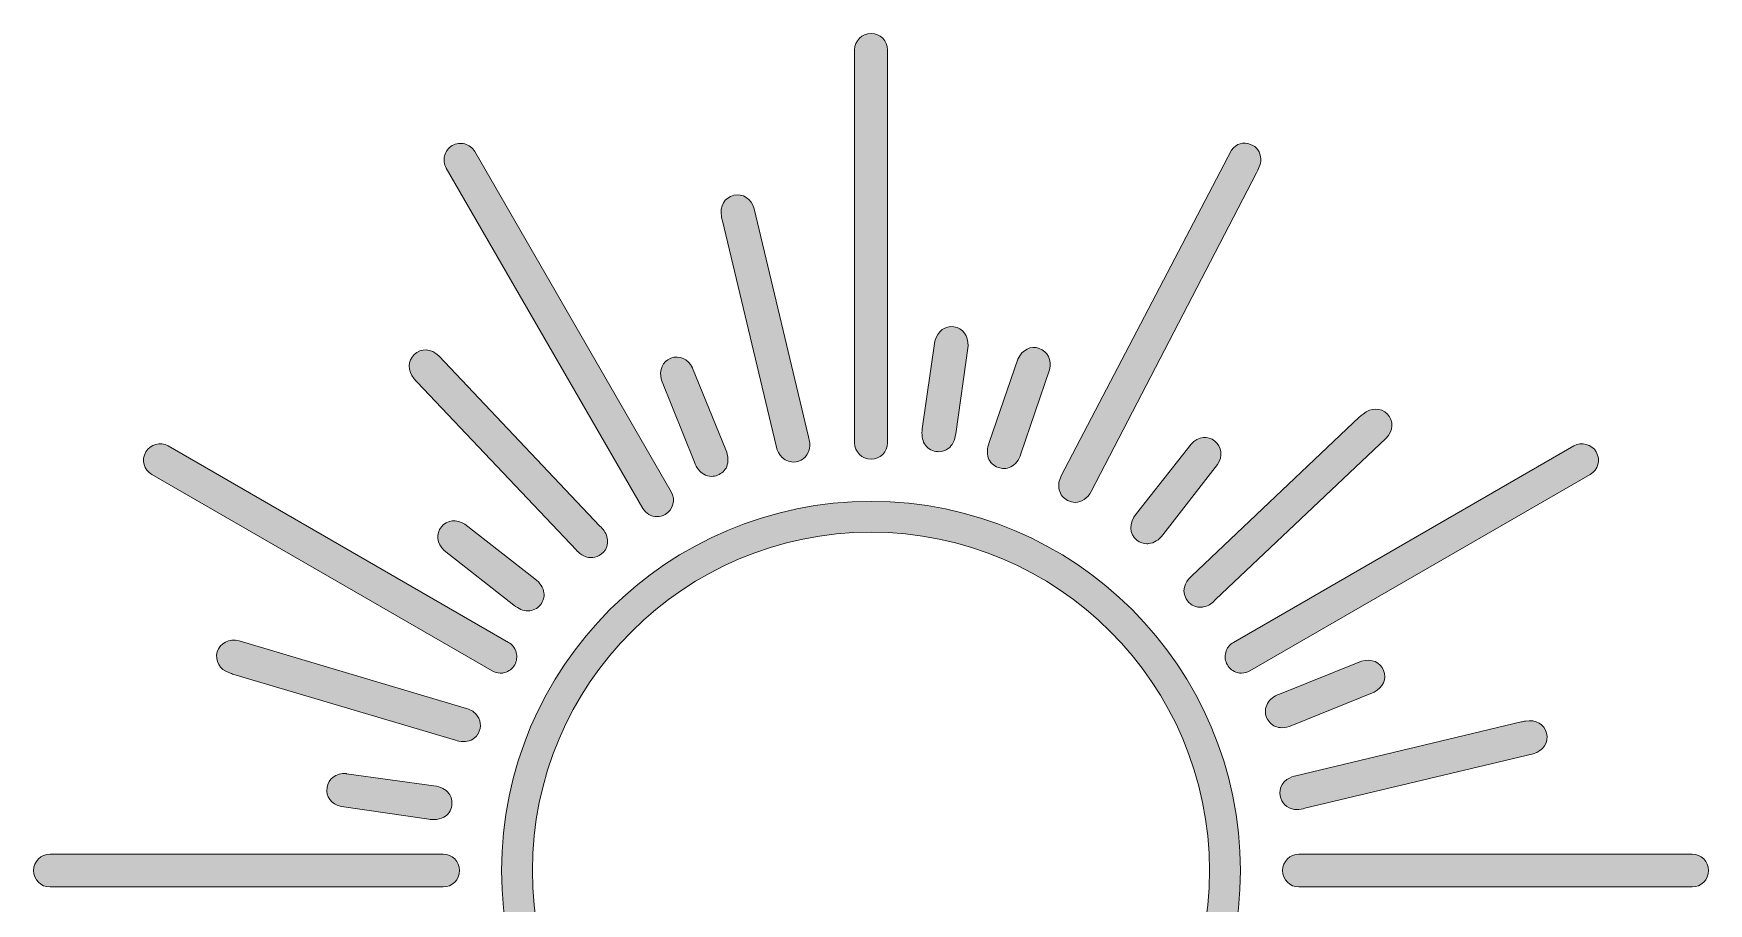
# Model space of a CAD drawing. Header units: inches. Extents: x 0 to 12, y -24.4 to -12.4.
# Drawn here: x 0 to 12, y -18.6 to -12.36 of the extents above; entities that cross this region are included whole.
import ezdxf

# ---------------------------------------------------------------- set-up
doc = ezdxf.new("R2010")
doc.units = ezdxf.units.IN
doc.header["$MEASUREMENT"] = 0
doc.layers.add('Layer 1', color=7, linetype='Continuous')

msp = doc.modelspace()

# ---------------------------------------------------------------- hatches: boundary and pattern name
at = {"layer": 'Layer 1', "true_color": 0xffffff}
h = msp.add_hatch(color=7, dxfattribs=at)
h.dxf.hatch_style = 2
edge = h.paths.add_edge_path()
edge.add_spline(control_points=[(5.999, -15.415), (6.064, -15.415), (6.117, -15.362), (6.117, -15.297), (6.117, -15.297), (6.117, -12.481), (6.117, -12.481), (6.117, -12.416), (6.064, -12.363), (5.999, -12.363), (5.934, -12.363), (5.881, -12.416), (5.881, -12.481), (5.881, -12.481), (5.881, -15.297), (5.881, -15.297), (5.881, -15.362), (5.934, -15.415), (5.999, -15.415)], knot_values=[0, 0, 0, 0, 1, 1, 1, 2, 2, 2, 3, 3, 3, 4, 4, 4, 5, 5, 5, 6, 6, 6, 6], degree=3, periodic=1)
h = msp.add_hatch(color=7, dxfattribs=at)
h.dxf.hatch_style = 2
edge = h.paths.add_edge_path()
edge.add_spline(control_points=[(4.364, -15.767), (4.386, -15.805), (4.425, -15.826), (4.466, -15.826), (4.486, -15.826), (4.506, -15.821), (4.525, -15.81), (4.581, -15.777), (4.6, -15.705), (4.568, -15.649), (4.568, -15.649), (3.16, -13.21), (3.16, -13.21), (3.144, -13.183), (3.119, -13.163), (3.088, -13.155), (3.058, -13.147), (3.026, -13.151), (2.999, -13.167), (2.999, -13.167), (2.999, -13.167), (2.999, -13.167), (2.972, -13.183), (2.952, -13.208), (2.944, -13.239), (2.936, -13.269), (2.94, -13.301), (2.956, -13.328), (2.956, -13.328), (4.364, -15.767), (4.364, -15.767)], knot_values=[0, 0, 0, 0, 1, 1, 1, 2, 2, 2, 3, 3, 3, 4, 4, 4, 5, 5, 5, 6, 6, 6, 7, 7, 7, 8, 8, 8, 9, 9, 9, 10, 10, 10, 10], degree=3, periodic=1)
h = msp.add_hatch(color=7, dxfattribs=at)
h.dxf.hatch_style = 2
edge = h.paths.add_edge_path()
edge.add_spline(control_points=[(7.407, -15.71), (7.425, -15.719), (7.443, -15.724), (7.461, -15.724), (7.506, -15.724), (7.55, -15.696), (7.576, -15.646), (7.576, -15.646), (8.76, -13.363), (8.76, -13.363), (8.774, -13.336), (8.79, -13.306), (8.792, -13.263), (8.789, -13.212), (8.762, -13.175), (8.718, -13.158), (8.666, -13.138), (8.617, -13.151), (8.581, -13.2), (8.581, -13.2), (7.361, -15.535), (7.361, -15.535), (7.345, -15.567), (7.34, -15.603), (7.348, -15.635), (7.356, -15.668), (7.377, -15.695), (7.407, -15.71)], knot_values=[0, 0, 0, 0, 1, 1, 1, 2, 2, 2, 3, 3, 3, 4, 4, 4, 5, 5, 5, 6, 6, 6, 7, 7, 7, 8, 8, 8, 9, 9, 9, 9], degree=3, periodic=1)
h = msp.add_hatch(color=7, dxfattribs=at)
h.dxf.hatch_style = 2
edge = h.paths.add_edge_path()
edge.add_spline(control_points=[(4.934, -13.706), (4.934, -13.706), (5.319, -15.319), (5.319, -15.319), (5.319, -15.319), (5.319, -15.319), (5.319, -15.319), (5.326, -15.346), (5.346, -15.429), (5.441, -15.435), (5.499, -15.433), (5.538, -15.403), (5.556, -15.347), (5.567, -15.313), (5.559, -15.282), (5.551, -15.255), (5.551, -15.255), (5.161, -13.619), (5.161, -13.619), (5.142, -13.547), (5.08, -13.507), (5.015, -13.523), (4.95, -13.539), (4.914, -13.6), (4.927, -13.674), (4.929, -13.685), (4.931, -13.696), (4.934, -13.706)], knot_values=[0, 0, 0, 0, 1, 1, 1, 2, 2, 2, 3, 3, 3, 4, 4, 4, 5, 5, 5, 6, 6, 6, 7, 7, 7, 8, 8, 8, 9, 9, 9, 9], degree=3, periodic=1)
h = msp.add_hatch(color=7, dxfattribs=at)
h.dxf.hatch_style = 2
edge = h.paths.add_edge_path()
edge.add_spline(control_points=[(6.464, -15.359), (6.471, -15.36), (6.478, -15.361), (6.484, -15.361), (6.509, -15.361), (6.532, -15.353), (6.552, -15.339), (6.581, -15.317), (6.599, -15.28), (6.606, -15.233), (6.606, -15.233), (6.694, -14.602), (6.694, -14.602), (6.697, -14.53), (6.657, -14.476), (6.593, -14.466), (6.529, -14.456), (6.476, -14.495), (6.457, -14.569), (6.457, -14.569), (6.366, -15.196), (6.366, -15.196), (6.36, -15.238), (6.366, -15.275), (6.381, -15.304), (6.399, -15.334), (6.428, -15.354), (6.464, -15.359)], knot_values=[0, 0, 0, 0, 1, 1, 1, 2, 2, 2, 3, 3, 3, 4, 4, 4, 5, 5, 5, 6, 6, 6, 7, 7, 7, 8, 8, 8, 9, 9, 9, 9], degree=3, periodic=1)
h = msp.add_hatch(color=7, dxfattribs=at)
h.dxf.hatch_style = 2
edge = h.paths.add_edge_path()
edge.add_spline(control_points=[(2.748, -14.863), (2.748, -14.863), (3.888, -16.067), (3.888, -16.067), (3.903, -16.082), (3.94, -16.12), (3.993, -16.12), (4.011, -16.12), (4.031, -16.116), (4.052, -16.106), (4.101, -16.076), (4.12, -16.03), (4.107, -15.972), (4.099, -15.937), (4.077, -15.915), (4.057, -15.895), (4.057, -15.895), (2.902, -14.674), (2.902, -14.674), (2.849, -14.621), (2.775, -14.617), (2.727, -14.664), (2.678, -14.71), (2.678, -14.78), (2.726, -14.838), (2.733, -14.846), (2.74, -14.855), (2.748, -14.863)], knot_values=[0, 0, 0, 0, 1, 1, 1, 2, 2, 2, 3, 3, 3, 4, 4, 4, 5, 5, 5, 6, 6, 6, 7, 7, 7, 8, 8, 8, 9, 9, 9, 9], degree=3, periodic=1)
h = msp.add_hatch(color=7, dxfattribs=at)
h.dxf.hatch_style = 2
edge = h.paths.add_edge_path()
edge.add_spline(control_points=[(6.911, -15.474), (6.924, -15.479), (6.938, -15.482), (6.952, -15.482), (6.969, -15.482), (6.985, -15.478), (7, -15.47), (7.033, -15.454), (7.058, -15.422), (7.073, -15.376), (7.073, -15.376), (7.277, -14.773), (7.277, -14.773), (7.294, -14.704), (7.265, -14.642), (7.204, -14.621), (7.143, -14.599), (7.083, -14.628), (7.051, -14.697), (7.051, -14.697), (6.845, -15.296), (6.845, -15.296), (6.831, -15.336), (6.829, -15.373), (6.839, -15.404), (6.851, -15.437), (6.876, -15.463), (6.911, -15.474)], knot_values=[0, 0, 0, 0, 1, 1, 1, 2, 2, 2, 3, 3, 3, 4, 4, 4, 5, 5, 5, 6, 6, 6, 7, 7, 7, 8, 8, 8, 9, 9, 9, 9], degree=3, periodic=1)
h = msp.add_hatch(color=7, dxfattribs=at)
h.dxf.hatch_style = 2
edge = h.paths.add_edge_path()
edge.add_spline(control_points=[(4.734, -15.437), (4.749, -15.476), (4.772, -15.505), (4.8, -15.522), (4.818, -15.532), (4.837, -15.538), (4.856, -15.538), (4.871, -15.538), (4.886, -15.535), (4.9, -15.529), (4.931, -15.517), (4.953, -15.495), (4.965, -15.468), (4.979, -15.434), (4.977, -15.393), (4.959, -15.348), (4.959, -15.348), (4.721, -14.761), (4.721, -14.761), (4.721, -14.761), (4.72, -14.759), (4.72, -14.759), (4.687, -14.695), (4.625, -14.667), (4.565, -14.691), (4.505, -14.715), (4.478, -14.775), (4.498, -14.848), (4.498, -14.848), (4.734, -15.437), (4.734, -15.437)], knot_values=[0, 0, 0, 0, 1, 1, 1, 2, 2, 2, 3, 3, 3, 4, 4, 4, 5, 5, 5, 6, 6, 6, 7, 7, 7, 8, 8, 8, 9, 9, 9, 10, 10, 10, 10], degree=3, periodic=1)
h = msp.add_hatch(color=7, dxfattribs=at)
h.dxf.hatch_style = 2
edge = h.paths.add_edge_path()
edge.add_spline(control_points=[(8.256, -16.416), (8.28, -16.455), (8.314, -16.475), (8.356, -16.475), (8.367, -16.475), (8.378, -16.474), (8.39, -16.471), (8.425, -16.464), (8.447, -16.441), (8.467, -16.421), (8.467, -16.421), (9.688, -15.266), (9.688, -15.266), (9.741, -15.213), (9.745, -15.139), (9.698, -15.091), (9.652, -15.043), (9.582, -15.043), (9.524, -15.091), (9.524, -15.091), (9.524, -15.091), (9.524, -15.091), (9.516, -15.098), (9.507, -15.105), (9.499, -15.112), (9.499, -15.112), (8.295, -16.253), (8.295, -16.253), (8.275, -16.272), (8.213, -16.331), (8.256, -16.416)], knot_values=[0, 0, 0, 0, 1, 1, 1, 2, 2, 2, 3, 3, 3, 4, 4, 4, 5, 5, 5, 6, 6, 6, 7, 7, 7, 8, 8, 8, 9, 9, 9, 10, 10, 10, 10], degree=3, periodic=1)
h = msp.add_hatch(color=7, dxfattribs=at)
h.dxf.hatch_style = 2
edge = h.paths.add_edge_path()
edge.add_spline(control_points=[(0.846, -15.524), (0.846, -15.524), (3.285, -16.932), (3.285, -16.932), (3.303, -16.943), (3.323, -16.948), (3.343, -16.948), (3.354, -16.948), (3.364, -16.947), (3.374, -16.944), (3.404, -16.936), (3.43, -16.916), (3.446, -16.889), (3.461, -16.862), (3.465, -16.83), (3.457, -16.8), (3.449, -16.769), (3.43, -16.744), (3.402, -16.728), (3.402, -16.728), (0.964, -15.32), (0.964, -15.32), (0.907, -15.288), (0.835, -15.307), (0.803, -15.363), (0.77, -15.419), (0.789, -15.492), (0.846, -15.524)], knot_values=[0, 0, 0, 0, 1, 1, 1, 2, 2, 2, 3, 3, 3, 4, 4, 4, 5, 5, 5, 6, 6, 6, 7, 7, 7, 8, 8, 8, 9, 9, 9, 9], degree=3, periodic=1)
h = msp.add_hatch(color=7, dxfattribs=at)
h.dxf.hatch_style = 2
edge = h.paths.add_edge_path()
edge.add_spline(control_points=[(7.976, -16.021), (7.981, -16.021), (7.985, -16.021), (7.99, -16.02), (8.026, -16.016), (8.061, -15.993), (8.09, -15.956), (8.09, -15.956), (8.481, -15.453), (8.481, -15.453), (8.52, -15.393), (8.512, -15.325), (8.462, -15.285), (8.411, -15.245), (8.346, -15.252), (8.292, -15.306), (8.292, -15.306), (7.9, -15.804), (7.9, -15.804), (7.845, -15.875), (7.847, -15.949), (7.904, -15.995), (7.926, -16.012), (7.951, -16.021), (7.976, -16.021)], knot_values=[0, 0, 0, 0, 1, 1, 1, 2, 2, 2, 3, 3, 3, 4, 4, 4, 5, 5, 5, 6, 6, 6, 7, 7, 7, 8, 8, 8, 8], degree=3, periodic=1)
h = msp.add_hatch(color=7, dxfattribs=at)
h.dxf.hatch_style = 2
edge = h.paths.add_edge_path()
edge.add_spline(control_points=[(8.54, -16.8), (8.532, -16.83), (8.536, -16.862), (8.552, -16.889), (8.568, -16.916), (8.593, -16.936), (8.624, -16.944), (8.634, -16.947), (8.644, -16.948), (8.654, -16.948), (8.675, -16.948), (8.695, -16.943), (8.713, -16.932), (8.713, -16.932), (11.152, -15.524), (11.152, -15.524), (11.208, -15.492), (11.227, -15.419), (11.195, -15.363), (11.162, -15.307), (11.09, -15.288), (11.034, -15.32), (11.034, -15.32), (8.595, -16.728), (8.595, -16.728), (8.568, -16.744), (8.548, -16.769), (8.54, -16.8)], knot_values=[0, 0, 0, 0, 1, 1, 1, 2, 2, 2, 3, 3, 3, 4, 4, 4, 5, 5, 5, 6, 6, 6, 7, 7, 7, 8, 8, 8, 9, 9, 9, 9], degree=3, periodic=1)
h = msp.add_hatch(color=7, dxfattribs=at)
h.dxf.hatch_style = 2
edge = h.paths.add_edge_path()
edge.add_spline(control_points=[(5.999, -15.717), (4.54, -15.717), (3.352, -16.904), (3.352, -18.363), (3.352, -19.822), (4.54, -21.009), (5.999, -21.009), (7.458, -21.009), (8.645, -19.822), (8.645, -18.363), (8.645, -16.904), (7.458, -15.717), (5.999, -15.717)], knot_values=[0, 0, 0, 0, 1, 1, 1, 2, 2, 2, 3, 3, 3, 4, 4, 4, 4], degree=3, periodic=1)
edge = h.paths.add_edge_path()
edge.add_spline(control_points=[(8.424, -18.363), (8.424, -19.701), (7.336, -20.789), (5.999, -20.789), (4.661, -20.789), (3.573, -19.701), (3.573, -18.363), (3.573, -17.026), (4.661, -15.938), (5.999, -15.938), (7.336, -15.938), (8.424, -17.026), (8.424, -18.363)], knot_values=[0, 0, 0, 0, 1, 1, 1, 2, 2, 2, 3, 3, 3, 4, 4, 4, 4], degree=3, periodic=1)
h = msp.add_hatch(color=7, dxfattribs=at)
h.dxf.hatch_style = 2
edge = h.paths.add_edge_path()
edge.add_spline(control_points=[(3.63, -16.458), (3.651, -16.432), (3.66, -16.402), (3.656, -16.372), (3.651, -16.336), (3.629, -16.301), (3.591, -16.272), (3.591, -16.272), (3.089, -15.881), (3.089, -15.881), (3.028, -15.842), (2.961, -15.85), (2.921, -15.9), (2.88, -15.951), (2.888, -16.016), (2.942, -16.07), (2.942, -16.07), (3.44, -16.461), (3.44, -16.461), (3.473, -16.488), (3.508, -16.502), (3.54, -16.502), (3.541, -16.502), (3.541, -16.502), (3.542, -16.502), (3.577, -16.502), (3.608, -16.486), (3.63, -16.458)], knot_values=[0, 0, 0, 0, 1, 1, 1, 2, 2, 2, 3, 3, 3, 4, 4, 4, 5, 5, 5, 6, 6, 6, 7, 7, 7, 8, 8, 8, 9, 9, 9, 9], degree=3, periodic=1)
h = msp.add_hatch(color=7, dxfattribs=at)
h.dxf.hatch_style = 2
edge = h.paths.add_edge_path()
edge.add_spline(control_points=[(3.081, -17.439), (3.114, -17.439), (3.153, -17.428), (3.183, -17.384), (3.183, -17.384), (3.184, -17.382), (3.184, -17.382), (3.211, -17.332), (3.205, -17.282), (3.165, -17.238), (3.141, -17.212), (3.11, -17.204), (3.083, -17.196), (3.083, -17.196), (1.472, -16.717), (1.472, -16.717), (1.4, -16.698), (1.334, -16.731), (1.315, -16.796), (1.297, -16.86), (1.332, -16.921), (1.402, -16.946), (1.412, -16.95), (1.423, -16.954), (1.433, -16.957), (1.433, -16.957), (3.023, -17.429), (3.023, -17.429), (3.034, -17.433), (3.056, -17.439), (3.081, -17.439)], knot_values=[0, 0, 0, 0, 1, 1, 1, 2, 2, 2, 3, 3, 3, 4, 4, 4, 5, 5, 5, 6, 6, 6, 7, 7, 7, 8, 8, 8, 9, 9, 9, 10, 10, 10, 10], degree=3, periodic=1)
h = msp.add_hatch(color=7, dxfattribs=at)
h.dxf.hatch_style = 2
edge = h.paths.add_edge_path()
edge.add_spline(control_points=[(8.894, -17.33), (8.909, -17.336), (8.925, -17.339), (8.943, -17.339), (8.965, -17.339), (8.989, -17.334), (9.014, -17.324), (9.014, -17.324), (9.603, -17.084), (9.603, -17.084), (9.667, -17.051), (9.694, -16.989), (9.671, -16.929), (9.647, -16.869), (9.587, -16.842), (9.513, -16.863), (9.513, -16.863), (8.925, -17.098), (8.925, -17.098), (8.886, -17.114), (8.856, -17.137), (8.84, -17.165), (8.822, -17.195), (8.819, -17.231), (8.833, -17.265), (8.845, -17.295), (8.867, -17.318), (8.894, -17.33)], knot_values=[0, 0, 0, 0, 1, 1, 1, 2, 2, 2, 3, 3, 3, 4, 4, 4, 5, 5, 5, 6, 6, 6, 7, 7, 7, 8, 8, 8, 9, 9, 9, 9], degree=3, periodic=1)
h = msp.add_hatch(color=7, dxfattribs=at)
h.dxf.hatch_style = 2
edge = h.paths.add_edge_path()
edge.add_spline(control_points=[(9.015, -17.92), (9.027, -17.924), (9.039, -17.926), (9.05, -17.926), (9.07, -17.926), (9.09, -17.921), (9.107, -17.916), (9.107, -17.916), (10.743, -17.526), (10.743, -17.526), (10.815, -17.506), (10.855, -17.444), (10.839, -17.379), (10.822, -17.314), (10.762, -17.279), (10.688, -17.292), (10.677, -17.294), (10.666, -17.296), (10.656, -17.298), (10.656, -17.298), (9.043, -17.684), (9.043, -17.684), (9.016, -17.69), (8.933, -17.71), (8.927, -17.806), (8.929, -17.863), (8.959, -17.903), (9.015, -17.92)], knot_values=[0, 0, 0, 0, 1, 1, 1, 2, 2, 2, 3, 3, 3, 4, 4, 4, 5, 5, 5, 6, 6, 6, 7, 7, 7, 8, 8, 8, 9, 9, 9, 9], degree=3, periodic=1)
h = msp.add_hatch(color=7, dxfattribs=at)
h.dxf.hatch_style = 2
edge = h.paths.add_edge_path()
edge.add_spline(control_points=[(2.868, -17.756), (2.868, -17.756), (2.24, -17.669), (2.24, -17.669), (2.24, -17.669), (2.238, -17.668), (2.238, -17.668), (2.166, -17.663), (2.111, -17.705), (2.102, -17.769), (2.092, -17.833), (2.131, -17.886), (2.205, -17.905), (2.205, -17.905), (2.832, -17.996), (2.832, -17.996), (2.843, -17.997), (2.854, -17.998), (2.865, -17.998), (2.893, -17.998), (2.918, -17.992), (2.939, -17.98), (2.97, -17.963), (2.99, -17.934), (2.995, -17.898), (3, -17.865), (2.992, -17.835), (2.974, -17.81), (2.952, -17.781), (2.916, -17.762), (2.868, -17.756)], knot_values=[0, 0, 0, 0, 1, 1, 1, 2, 2, 2, 3, 3, 3, 4, 4, 4, 5, 5, 5, 6, 6, 6, 7, 7, 7, 8, 8, 8, 9, 9, 9, 10, 10, 10, 10], degree=3, periodic=1)
h = msp.add_hatch(color=7, dxfattribs=at)
h.dxf.hatch_style = 2
edge = h.paths.add_edge_path()
edge.add_spline(control_points=[(3.051, -18.363), (3.051, -18.298), (2.998, -18.245), (2.933, -18.245), (2.933, -18.245), (0.117, -18.245), (0.117, -18.245), (0.052, -18.245), (-0.001, -18.298), (-0.001, -18.363), (-0.001, -18.428), (0.052, -18.481), (0.117, -18.481), (0.117, -18.481), (2.933, -18.481), (2.933, -18.481), (2.998, -18.481), (3.051, -18.428), (3.051, -18.363)], knot_values=[0, 0, 0, 0, 1, 1, 1, 2, 2, 2, 3, 3, 3, 4, 4, 4, 5, 5, 5, 6, 6, 6, 6], degree=3, periodic=1)
h = msp.add_hatch(color=7, dxfattribs=at)
h.dxf.hatch_style = 2
edge = h.paths.add_edge_path()
edge.add_spline(control_points=[(11.881, -18.245), (11.881, -18.245), (9.065, -18.245), (9.065, -18.245), (9, -18.245), (8.947, -18.298), (8.947, -18.363), (8.947, -18.428), (9, -18.481), (9.065, -18.481), (9.065, -18.481), (11.881, -18.481), (11.881, -18.481), (11.946, -18.481), (11.999, -18.428), (11.999, -18.363), (11.999, -18.298), (11.946, -18.245), (11.881, -18.245)], knot_values=[0, 0, 0, 0, 1, 1, 1, 2, 2, 2, 3, 3, 3, 4, 4, 4, 5, 5, 5, 6, 6, 6, 6], degree=3, periodic=1)

# ---------------------------------------------------------------- linework, layer by layer
at = {"layer": 'Layer 1', "lineweight": 0}
for points, knots in [([(5.999, -15.415), (6.064, -15.415), (6.117, -15.362), (6.117, -15.297), (6.117, -15.297), (6.117, -12.481), (6.117, -12.481), (6.117, -12.416), (6.064, -12.363), (5.999, -12.363), (5.934, -12.363), (5.881, -12.416), (5.881, -12.481), (5.881, -12.481), (5.881, -15.297), (5.881, -15.297), (5.881, -15.362), (5.934, -15.415), (5.999, -15.415)], [0, 0, 0, 0, 1, 1, 1, 2, 2, 2, 3, 3, 3, 4, 4, 4, 5, 5, 5, 6, 6, 6, 6]), ([(4.364, -15.767), (4.386, -15.805), (4.425, -15.826), (4.466, -15.826), (4.486, -15.826), (4.506, -15.821), (4.525, -15.81), (4.581, -15.777), (4.6, -15.705), (4.568, -15.649), (4.568, -15.649), (3.16, -13.21), (3.16, -13.21), (3.144, -13.183), (3.119, -13.163), (3.088, -13.155), (3.058, -13.147), (3.026, -13.151), (2.999, -13.167), (2.999, -13.167), (2.999, -13.167), (2.999, -13.167), (2.972, -13.183), (2.952, -13.208), (2.944, -13.239), (2.936, -13.269), (2.94, -13.301), (2.956, -13.328), (2.956, -13.328), (4.364, -15.767), (4.364, -15.767)], [0, 0, 0, 0, 1, 1, 1, 2, 2, 2, 3, 3, 3, 4, 4, 4, 5, 5, 5, 6, 6, 6, 7, 7, 7, 8, 8, 8, 9, 9, 9, 10, 10, 10, 10]), ([(7.407, -15.71), (7.425, -15.719), (7.443, -15.724), (7.461, -15.724), (7.506, -15.724), (7.55, -15.696), (7.576, -15.646), (7.576, -15.646), (8.76, -13.363), (8.76, -13.363), (8.774, -13.336), (8.79, -13.306), (8.792, -13.263), (8.789, -13.212), (8.762, -13.175), (8.718, -13.158), (8.666, -13.138), (8.617, -13.151), (8.581, -13.2), (8.581, -13.2), (7.361, -15.535), (7.361, -15.535), (7.345, -15.567), (7.34, -15.603), (7.348, -15.635), (7.356, -15.668), (7.377, -15.695), (7.407, -15.71)], [0, 0, 0, 0, 1, 1, 1, 2, 2, 2, 3, 3, 3, 4, 4, 4, 5, 5, 5, 6, 6, 6, 7, 7, 7, 8, 8, 8, 9, 9, 9, 9]), ([(4.934, -13.706), (4.934, -13.706), (5.319, -15.319), (5.319, -15.319), (5.319, -15.319), (5.319, -15.319), (5.319, -15.319), (5.326, -15.346), (5.346, -15.429), (5.441, -15.435), (5.499, -15.433), (5.538, -15.403), (5.556, -15.347), (5.567, -15.313), (5.559, -15.282), (5.551, -15.255), (5.551, -15.255), (5.161, -13.619), (5.161, -13.619), (5.142, -13.547), (5.08, -13.507), (5.015, -13.523), (4.95, -13.539), (4.914, -13.6), (4.927, -13.674), (4.929, -13.685), (4.931, -13.696), (4.934, -13.706)], [0, 0, 0, 0, 1, 1, 1, 2, 2, 2, 3, 3, 3, 4, 4, 4, 5, 5, 5, 6, 6, 6, 7, 7, 7, 8, 8, 8, 9, 9, 9, 9]), ([(6.464, -15.359), (6.471, -15.36), (6.478, -15.361), (6.484, -15.361), (6.509, -15.361), (6.532, -15.353), (6.552, -15.339), (6.581, -15.317), (6.599, -15.28), (6.606, -15.233), (6.606, -15.233), (6.694, -14.602), (6.694, -14.602), (6.697, -14.53), (6.657, -14.476), (6.593, -14.466), (6.529, -14.456), (6.476, -14.495), (6.457, -14.569), (6.457, -14.569), (6.366, -15.196), (6.366, -15.196), (6.36, -15.238), (6.366, -15.275), (6.381, -15.304), (6.399, -15.334), (6.428, -15.354), (6.464, -15.359)], [0, 0, 0, 0, 1, 1, 1, 2, 2, 2, 3, 3, 3, 4, 4, 4, 5, 5, 5, 6, 6, 6, 7, 7, 7, 8, 8, 8, 9, 9, 9, 9]), ([(2.748, -14.863), (2.748, -14.863), (3.888, -16.067), (3.888, -16.067), (3.903, -16.082), (3.94, -16.12), (3.993, -16.12), (4.011, -16.12), (4.031, -16.116), (4.052, -16.106), (4.101, -16.076), (4.12, -16.03), (4.107, -15.972), (4.099, -15.937), (4.077, -15.915), (4.057, -15.895), (4.057, -15.895), (2.902, -14.674), (2.902, -14.674), (2.849, -14.621), (2.775, -14.617), (2.727, -14.664), (2.678, -14.71), (2.678, -14.78), (2.726, -14.838), (2.733, -14.846), (2.74, -14.855), (2.748, -14.863)], [0, 0, 0, 0, 1, 1, 1, 2, 2, 2, 3, 3, 3, 4, 4, 4, 5, 5, 5, 6, 6, 6, 7, 7, 7, 8, 8, 8, 9, 9, 9, 9]), ([(6.911, -15.474), (6.924, -15.479), (6.938, -15.482), (6.952, -15.482), (6.969, -15.482), (6.985, -15.478), (7, -15.47), (7.033, -15.454), (7.058, -15.422), (7.073, -15.376), (7.073, -15.376), (7.277, -14.773), (7.277, -14.773), (7.294, -14.704), (7.265, -14.642), (7.204, -14.621), (7.143, -14.599), (7.083, -14.628), (7.051, -14.697), (7.051, -14.697), (6.845, -15.296), (6.845, -15.296), (6.831, -15.336), (6.829, -15.373), (6.839, -15.404), (6.851, -15.437), (6.876, -15.463), (6.911, -15.474)], [0, 0, 0, 0, 1, 1, 1, 2, 2, 2, 3, 3, 3, 4, 4, 4, 5, 5, 5, 6, 6, 6, 7, 7, 7, 8, 8, 8, 9, 9, 9, 9]), ([(4.734, -15.437), (4.749, -15.476), (4.772, -15.505), (4.8, -15.522), (4.818, -15.532), (4.837, -15.538), (4.856, -15.538), (4.871, -15.538), (4.886, -15.535), (4.9, -15.529), (4.931, -15.517), (4.953, -15.495), (4.965, -15.468), (4.979, -15.434), (4.977, -15.393), (4.959, -15.348), (4.959, -15.348), (4.721, -14.761), (4.721, -14.761), (4.721, -14.761), (4.72, -14.759), (4.72, -14.759), (4.687, -14.695), (4.625, -14.667), (4.565, -14.691), (4.505, -14.715), (4.478, -14.775), (4.498, -14.848), (4.498, -14.848), (4.734, -15.437), (4.734, -15.437)], [0, 0, 0, 0, 1, 1, 1, 2, 2, 2, 3, 3, 3, 4, 4, 4, 5, 5, 5, 6, 6, 6, 7, 7, 7, 8, 8, 8, 9, 9, 9, 10, 10, 10, 10]), ([(8.256, -16.416), (8.28, -16.455), (8.314, -16.475), (8.356, -16.475), (8.367, -16.475), (8.378, -16.474), (8.39, -16.471), (8.425, -16.464), (8.447, -16.441), (8.467, -16.421), (8.467, -16.421), (9.688, -15.266), (9.688, -15.266), (9.741, -15.213), (9.745, -15.139), (9.698, -15.091), (9.652, -15.043), (9.582, -15.043), (9.524, -15.091), (9.524, -15.091), (9.524, -15.091), (9.524, -15.091), (9.516, -15.098), (9.507, -15.105), (9.499, -15.112), (9.499, -15.112), (8.295, -16.253), (8.295, -16.253), (8.275, -16.272), (8.213, -16.331), (8.256, -16.416)], [0, 0, 0, 0, 1, 1, 1, 2, 2, 2, 3, 3, 3, 4, 4, 4, 5, 5, 5, 6, 6, 6, 7, 7, 7, 8, 8, 8, 9, 9, 9, 10, 10, 10, 10]), ([(0.846, -15.524), (0.846, -15.524), (3.285, -16.932), (3.285, -16.932), (3.303, -16.943), (3.323, -16.948), (3.343, -16.948), (3.354, -16.948), (3.364, -16.947), (3.374, -16.944), (3.404, -16.936), (3.43, -16.916), (3.446, -16.889), (3.461, -16.862), (3.465, -16.83), (3.457, -16.8), (3.449, -16.769), (3.43, -16.744), (3.402, -16.728), (3.402, -16.728), (0.964, -15.32), (0.964, -15.32), (0.907, -15.288), (0.835, -15.307), (0.803, -15.363), (0.77, -15.419), (0.789, -15.492), (0.846, -15.524)], [0, 0, 0, 0, 1, 1, 1, 2, 2, 2, 3, 3, 3, 4, 4, 4, 5, 5, 5, 6, 6, 6, 7, 7, 7, 8, 8, 8, 9, 9, 9, 9]), ([(7.976, -16.021), (7.981, -16.021), (7.985, -16.021), (7.99, -16.02), (8.026, -16.016), (8.061, -15.993), (8.09, -15.956), (8.09, -15.956), (8.481, -15.453), (8.481, -15.453), (8.52, -15.393), (8.512, -15.325), (8.462, -15.285), (8.411, -15.245), (8.346, -15.252), (8.292, -15.306), (8.292, -15.306), (7.9, -15.804), (7.9, -15.804), (7.845, -15.875), (7.847, -15.949), (7.904, -15.995), (7.926, -16.012), (7.951, -16.021), (7.976, -16.021)], [0, 0, 0, 0, 1, 1, 1, 2, 2, 2, 3, 3, 3, 4, 4, 4, 5, 5, 5, 6, 6, 6, 7, 7, 7, 8, 8, 8, 8]), ([(8.54, -16.8), (8.532, -16.83), (8.536, -16.862), (8.552, -16.889), (8.568, -16.916), (8.593, -16.936), (8.624, -16.944), (8.634, -16.947), (8.644, -16.948), (8.654, -16.948), (8.675, -16.948), (8.695, -16.943), (8.713, -16.932), (8.713, -16.932), (11.152, -15.524), (11.152, -15.524), (11.208, -15.492), (11.227, -15.419), (11.195, -15.363), (11.162, -15.307), (11.09, -15.288), (11.034, -15.32), (11.034, -15.32), (8.595, -16.728), (8.595, -16.728), (8.568, -16.744), (8.548, -16.769), (8.54, -16.8)], [0, 0, 0, 0, 1, 1, 1, 2, 2, 2, 3, 3, 3, 4, 4, 4, 5, 5, 5, 6, 6, 6, 7, 7, 7, 8, 8, 8, 9, 9, 9, 9]), ([(5.999, -15.717), (4.54, -15.717), (3.352, -16.904), (3.352, -18.363), (3.352, -19.822), (4.54, -21.009), (5.999, -21.009), (7.458, -21.009), (8.645, -19.822), (8.645, -18.363), (8.645, -16.904), (7.458, -15.717), (5.999, -15.717)], [0, 0, 0, 0, 1, 1, 1, 2, 2, 2, 3, 3, 3, 4, 4, 4, 4]), ([(3.63, -16.458), (3.651, -16.432), (3.66, -16.402), (3.656, -16.372), (3.651, -16.336), (3.629, -16.301), (3.591, -16.272), (3.591, -16.272), (3.089, -15.881), (3.089, -15.881), (3.028, -15.842), (2.961, -15.85), (2.921, -15.9), (2.88, -15.951), (2.888, -16.016), (2.942, -16.07), (2.942, -16.07), (3.44, -16.461), (3.44, -16.461), (3.473, -16.488), (3.508, -16.502), (3.54, -16.502), (3.541, -16.502), (3.541, -16.502), (3.542, -16.502), (3.577, -16.502), (3.608, -16.486), (3.63, -16.458)], [0, 0, 0, 0, 1, 1, 1, 2, 2, 2, 3, 3, 3, 4, 4, 4, 5, 5, 5, 6, 6, 6, 7, 7, 7, 8, 8, 8, 9, 9, 9, 9]), ([(8.424, -18.363), (8.424, -19.701), (7.336, -20.789), (5.999, -20.789), (4.661, -20.789), (3.573, -19.701), (3.573, -18.363), (3.573, -17.026), (4.661, -15.938), (5.999, -15.938), (7.336, -15.938), (8.424, -17.026), (8.424, -18.363)], [0, 0, 0, 0, 1, 1, 1, 2, 2, 2, 3, 3, 3, 4, 4, 4, 4]), ([(3.081, -17.439), (3.114, -17.439), (3.153, -17.428), (3.183, -17.384), (3.183, -17.384), (3.184, -17.382), (3.184, -17.382), (3.211, -17.332), (3.205, -17.282), (3.165, -17.238), (3.141, -17.212), (3.11, -17.204), (3.083, -17.196), (3.083, -17.196), (1.472, -16.717), (1.472, -16.717), (1.4, -16.698), (1.334, -16.731), (1.315, -16.796), (1.297, -16.86), (1.332, -16.921), (1.402, -16.946), (1.412, -16.95), (1.423, -16.954), (1.433, -16.957), (1.433, -16.957), (3.023, -17.429), (3.023, -17.429), (3.034, -17.433), (3.056, -17.439), (3.081, -17.439)], [0, 0, 0, 0, 1, 1, 1, 2, 2, 2, 3, 3, 3, 4, 4, 4, 5, 5, 5, 6, 6, 6, 7, 7, 7, 8, 8, 8, 9, 9, 9, 10, 10, 10, 10]), ([(8.894, -17.33), (8.909, -17.336), (8.925, -17.339), (8.943, -17.339), (8.965, -17.339), (8.989, -17.334), (9.014, -17.324), (9.014, -17.324), (9.603, -17.084), (9.603, -17.084), (9.667, -17.051), (9.694, -16.989), (9.671, -16.929), (9.647, -16.869), (9.587, -16.842), (9.513, -16.863), (9.513, -16.863), (8.925, -17.098), (8.925, -17.098), (8.886, -17.114), (8.856, -17.137), (8.84, -17.165), (8.822, -17.195), (8.819, -17.231), (8.833, -17.265), (8.845, -17.295), (8.867, -17.318), (8.894, -17.33)], [0, 0, 0, 0, 1, 1, 1, 2, 2, 2, 3, 3, 3, 4, 4, 4, 5, 5, 5, 6, 6, 6, 7, 7, 7, 8, 8, 8, 9, 9, 9, 9]), ([(9.015, -17.92), (9.027, -17.924), (9.039, -17.926), (9.05, -17.926), (9.07, -17.926), (9.09, -17.921), (9.107, -17.916), (9.107, -17.916), (10.743, -17.526), (10.743, -17.526), (10.815, -17.506), (10.855, -17.444), (10.839, -17.379), (10.822, -17.314), (10.762, -17.279), (10.688, -17.292), (10.677, -17.294), (10.666, -17.296), (10.656, -17.298), (10.656, -17.298), (9.043, -17.684), (9.043, -17.684), (9.016, -17.69), (8.933, -17.71), (8.927, -17.806), (8.929, -17.863), (8.959, -17.903), (9.015, -17.92)], [0, 0, 0, 0, 1, 1, 1, 2, 2, 2, 3, 3, 3, 4, 4, 4, 5, 5, 5, 6, 6, 6, 7, 7, 7, 8, 8, 8, 9, 9, 9, 9]), ([(2.868, -17.756), (2.868, -17.756), (2.24, -17.669), (2.24, -17.669), (2.24, -17.669), (2.238, -17.668), (2.238, -17.668), (2.166, -17.663), (2.111, -17.705), (2.102, -17.769), (2.092, -17.833), (2.131, -17.886), (2.205, -17.905), (2.205, -17.905), (2.832, -17.996), (2.832, -17.996), (2.843, -17.997), (2.854, -17.998), (2.865, -17.998), (2.893, -17.998), (2.918, -17.992), (2.939, -17.98), (2.97, -17.963), (2.99, -17.934), (2.995, -17.898), (3, -17.865), (2.992, -17.835), (2.974, -17.81), (2.952, -17.781), (2.916, -17.762), (2.868, -17.756)], [0, 0, 0, 0, 1, 1, 1, 2, 2, 2, 3, 3, 3, 4, 4, 4, 5, 5, 5, 6, 6, 6, 7, 7, 7, 8, 8, 8, 9, 9, 9, 10, 10, 10, 10]), ([(3.051, -18.363), (3.051, -18.298), (2.998, -18.245), (2.933, -18.245), (2.933, -18.245), (0.117, -18.245), (0.117, -18.245), (0.052, -18.245), (-0.001, -18.298), (-0.001, -18.363), (-0.001, -18.428), (0.052, -18.481), (0.117, -18.481), (0.117, -18.481), (2.933, -18.481), (2.933, -18.481), (2.998, -18.481), (3.051, -18.428), (3.051, -18.363)], [0, 0, 0, 0, 1, 1, 1, 2, 2, 2, 3, 3, 3, 4, 4, 4, 5, 5, 5, 6, 6, 6, 6]), ([(11.881, -18.245), (11.881, -18.245), (9.065, -18.245), (9.065, -18.245), (9, -18.245), (8.947, -18.298), (8.947, -18.363), (8.947, -18.428), (9, -18.481), (9.065, -18.481), (9.065, -18.481), (11.881, -18.481), (11.881, -18.481), (11.946, -18.481), (11.999, -18.428), (11.999, -18.363), (11.999, -18.298), (11.946, -18.245), (11.881, -18.245)], [0, 0, 0, 0, 1, 1, 1, 2, 2, 2, 3, 3, 3, 4, 4, 4, 5, 5, 5, 6, 6, 6, 6])]:
    msp.add_open_spline(points, degree=3, knots=knots, dxfattribs=at)

doc.saveas('drawing.dxf')
